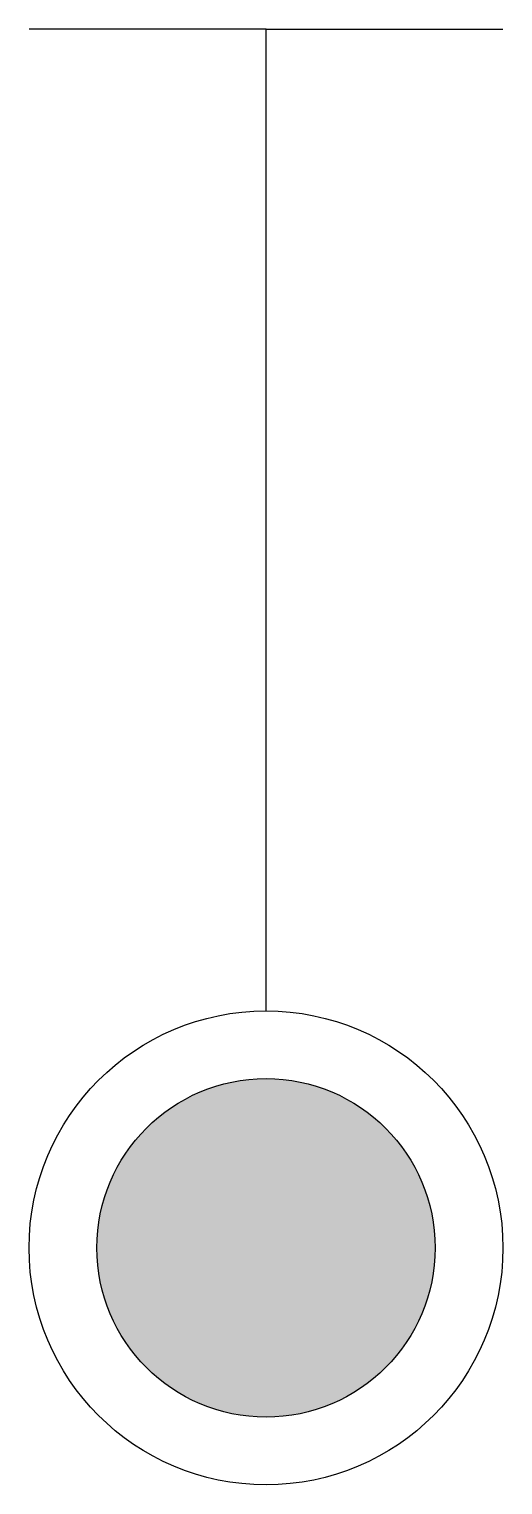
# Model space of a CAD drawing. Extents: x -73 to 73, y 0 to 450.
import ezdxf

# ---------------------------------------------------------------- set-up
doc = ezdxf.new("R2010")
doc.units = 0
doc.header["$MEASUREMENT"] = 0
doc.layers.add('FF-TEXT', color=50, linetype='Continuous')

# ---------------------------------------------------------------- blocks, each defined once
blk = doc.blocks.new('五孔插座动态块')
blk.add_hatch(color=256).paths.add_polyline_path([(0.3488, 0.4884, 1), (-0.3488, 0.4884, 1)])
for p, q in [((0, 3), (-0.4884, 3)), ((0, 0.9767), (0, 3)), ((0, 3), (0.4884, 3))]:
    blk.add_line(p, q)
for radius in [0.4884, 0.3488]:
    blk.add_circle((0, 0.4884), radius)

msp = doc.modelspace()

# ---------------------------------------------------------------- block references
at = {"layer": 'FF-TEXT', "xscale": 149.9999999984208, "yscale": 149.9999999984208, "zscale": 149.9999999984208}
msp.add_blockref('五孔插座动态块', (0, 0), dxfattribs=at)

doc.saveas('drawing.dxf')
